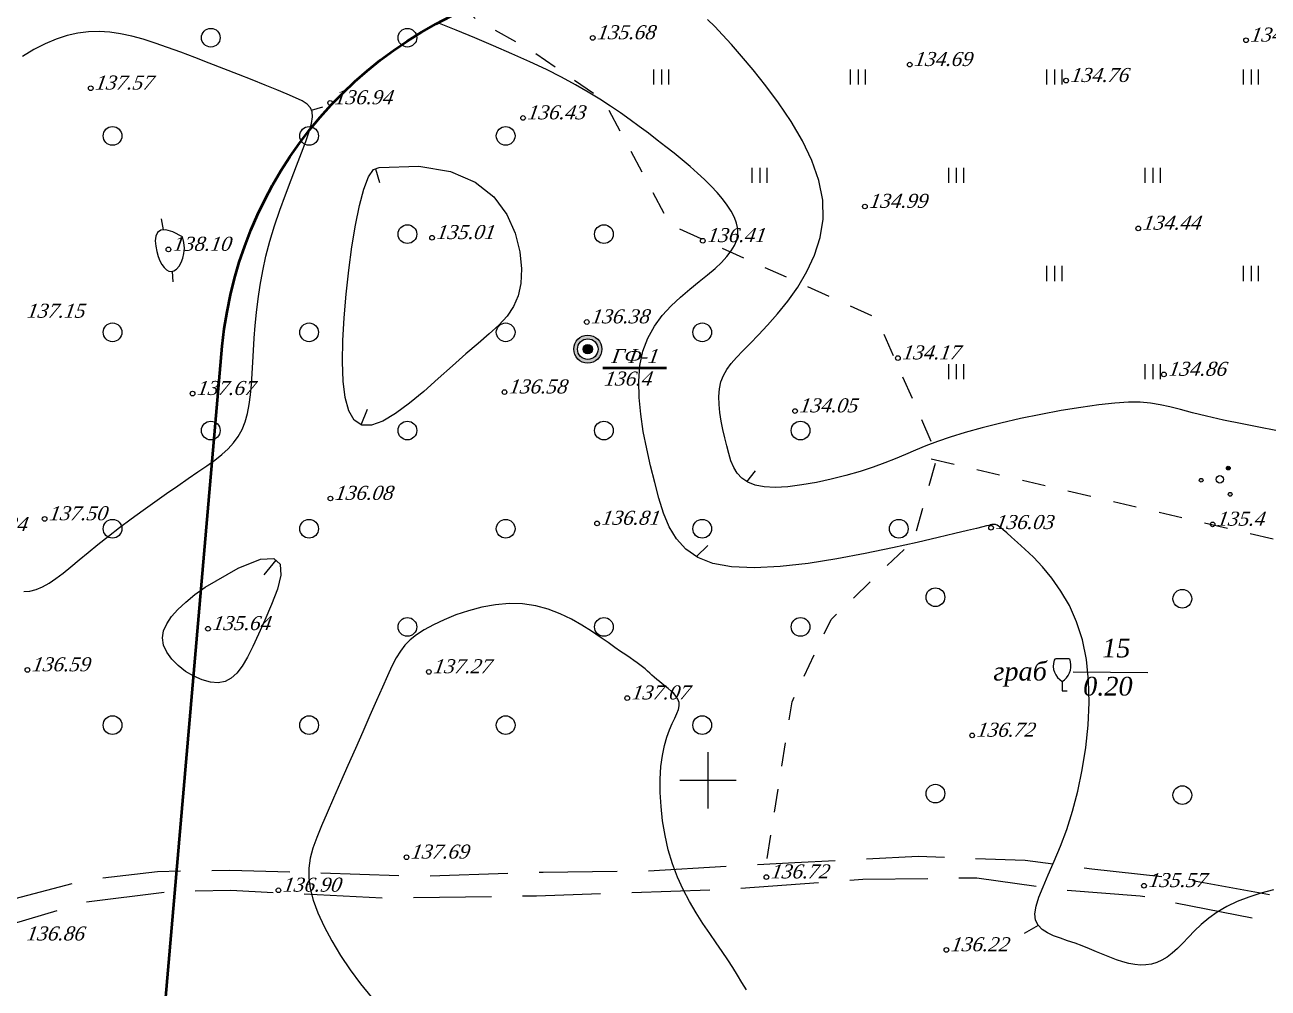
# Model space of a CAD drawing. Header units: millimetres. Extents: x 1400 to 4853, y -623 to 1865.
# Drawn here: x 2556.6 to 2636.3, y 1600 to 1661.8 of the extents above; entities that cross this region are included whole.
import ezdxf

# ---------------------------------------------------------------- set-up
doc = ezdxf.new("R2010")
doc.units = ezdxf.units.MM
doc.set_wipeout_variables(frame=1)
doc.linetypes.add('AHIDDEN2', pattern=[3, 1.5, -1.5])
doc.linetypes.add('AHIDDEN4', pattern=[7, 5, -2])
for name, color, linetype in [('CONT-MNR', 7, 'Continuous'), ('кресты', 7, 'Continuous'), ('ПИКЕТЫ', 7, 'Continuous'), ('проы', 7, 'Continuous'), ('РАСТИТ', 7, 'Continuous'), ('Скважины', 7, 'Continuous'), ('Скважины_2011', 7, 'Continuous'), ('СІТУАЦІЯ', 7, 'Continuous')]:
    doc.layers.add(name, color=color, linetype=linetype)
doc.styles.add('grad', font='timesi.ttf')
doc.styles.add('universw', font='timesi.ttf', dxfattribs={"oblique": 10})

# ---------------------------------------------------------------- blocks, each defined once
blk = doc.blocks.new('372')
blk.add_circle((0, 0), 1)
blk = doc.blocks.new('368')
at = {"color": 0, "linetype": 'Continuous'}
blk.add_blockref('372', (0, 0), dxfattribs=at)
blk = doc.blocks.new('390_2')
at = {"color": 0, "linetype": 'Continuous', "lineweight": 0}
blk.add_wipeout([(0.56, -0.02), (0.56, 0.02), (0.02, 0.02), (0.02, 1.02), (0.15, 1.11), (0.31, 1.24), (0.46, 1.38), (0.62, 1.58), (0.73, 1.77), (0.84, 2), (0.9, 2.21), (0.95, 2.44), (0.96, 2.61), (0.96, 2.86), (0.94, 3.01), (0.89, 3.24), (0.86, 3.33), (0.82, 3.39), (0.77, 3.44), (0.7, 3.46), (-0.38, 3.46), (-0.69, 3.46), (-0.8, 3.42), (-0.85, 3.37), (-0.89, 3.28), (-0.93, 3.11), (-0.96, 2.93), (-0.97, 2.66), (-0.95, 2.39), (-0.91, 2.19), (-0.85, 2.03), (-0.78, 1.85), (-0.67, 1.65), (-0.56, 1.5), (-0.45, 1.37), (-0.28, 1.21), (-0.13, 1.09), (-0.02, 1.02), (-0.02, -0.02)], dxfattribs=at)
at = {"color": 0, "linetype": 'Continuous'}
blk.add_lwpolyline([(0.89, 3.12), (0.86, 3.28, 0.283123), (0.7, 3.44), (-0.69, 3.44, 0.301637), (-0.87, 3.28, 0.346308), (0, 1.03, 0.325277)], format="xyb", close=True, dxfattribs=at)
blk.add_lwpolyline([(0, 1.03), (0, 0), (0.54, 0)], dxfattribs=at)
blk = doc.blocks.new('402')
at = {"color": 0, "linetype": 'Continuous'}
for p, q in [((-0.81, -0.04), (-0.81, 1.58)), ((0, 1.58), (0, -0.04)), ((0.8, -0.04), (0.8, 1.58))]:
    blk.add_line(p, q, dxfattribs=at)
blk = doc.blocks.new('395_1')
at = {"linetype": 'Continuous'}
blk.add_hatch(color=0, dxfattribs=at).paths.add_polyline_path([(1.1, 1.2, 1), (0.7, 1.2, 1)])
h = blk.add_hatch(color=0, dxfattribs=at)
h.paths.add_polyline_path([(-1.8, -0.1, 1), (-2.2, -0.1, 1)])
h.paths.add_polyline_path([(1.3, -1.6, 1), (0.9, -1.6, 1)])
at = {"color": 0, "linetype": 'Continuous'}
for centre, radius in [((0.9, 1.2), 0.2), ((-2, -0.1), 0.2), ((0, 0), 0.4), ((1.1, -1.6), 0.2)]:
    blk.add_circle(centre, radius, dxfattribs=at)
blk = doc.blocks.new('A$C0DFD615A')
at = {"layer": 'Скважины', "linetype": 'Continuous'}
h = blk.add_hatch(color=6, dxfattribs=at)
h.paths.add_polyline_path([(-3, 0, 1), (3, 0, 1)])
h.paths.add_polyline_path([(2.2, 0, -1), (-2.2, 0, -1)], flags=16)
at = {"layer": 'Скважины', "linetype": 'Continuous', "lineweight": 50}
h = blk.add_hatch(color=6, dxfattribs=at)
edge = h.paths.add_edge_path()
edge.add_arc((0, 0), 1, 0, 360)
at = {"layer": 'Скважины', "color": 0, "linetype": 'Continuous'}
for radius in [3, 2.2, 1]:
    blk.add_circle((0, 0), radius, dxfattribs=at)

msp = doc.modelspace()

# ---------------------------------------------------------------- linework, layer by layer
at = {"color": 7, "linetype": 'Continuous', "lineweight": 50, "flags": 128}
msp.add_lwpolyline([(2758.0423, 1339.7067), (2692.7023, 1344.9267), (2583.6093, 1353.1827, -0.3766589), (2557.6357, 1380.3754), (2553.3126, 1443.2455), (2551.4534, 1466.9327), (2559.0536, 1529.656), (2564.1924, 1580.9801), (2565.5951, 1599.3905), (2569.222, 1641.163, -0.3403459), (2591.1699, 1664.6371), (2631.7289, 1667.7403), (2712.8418, 1675.4467), (2806.1546, 1677.7296)], format="xyb", dxfattribs=at)
at = {"layer": 'CONT-MNR', "color": 30, "linetype": 'Continuous', "flags": 128}
for points in [[(2637.2143, 1635.655), (2635.8912, 1635.9086), (2634.6023, 1636.1656), (2633.3965, 1636.4189), (2632.3229, 1636.6616), (2631.4149, 1636.887), (2630.6439, 1637.0892), (2629.9661, 1637.2627), (2629.3375, 1637.4022), (2628.714, 1637.502), (2628.0517, 1637.5567), (2627.3067, 1637.5608), (2626.4349, 1637.5087), (2625.4065, 1637.3975), (2624.248, 1637.2332), (2622.9998, 1637.0247), (2621.7025, 1636.7805), (2620.3967, 1636.5094), (2619.1229, 1636.2201), (2617.9217, 1635.9211), (2616.8335, 1635.6212), (2615.8871, 1635.3274), (2615.0631, 1635.0402), (2614.3301, 1634.7585), (2613.6569, 1634.4813), (2613.0122, 1634.2073), (2612.3648, 1633.9357), (2611.6832, 1633.6651), (2610.9363, 1633.3945), (2610.1027, 1633.1249), (2609.2009, 1632.8651), (2608.2597, 1632.626), (2607.3073, 1632.4186), (2606.3726, 1632.2537), (2605.4839, 1632.1422), (2604.6698, 1632.0951), (2603.9588, 1632.1232), (2603.3721, 1632.2343), (2602.9005, 1632.4237), (2602.5272, 1632.6836), (2602.2358, 1633.0061), (2602.0095, 1633.3834), (2601.8317, 1633.8077), (2601.6858, 1634.271), (2601.5551, 1634.7656), (2601.4271, 1635.2835), (2601.3059, 1635.8166), (2601.1999, 1636.3565), (2601.1171, 1636.895), (2601.066, 1637.4238), (2601.0548, 1637.9346), (2601.0917, 1638.4191), (2601.1849, 1638.869), (2601.3413, 1639.2805), (2601.5616, 1639.6674), (2601.8448, 1640.0482), (2602.1902, 1640.4411), (2602.5971, 1640.8644), (2603.0645, 1641.3365), (2603.5917, 1641.8757), (2604.1778, 1642.5004), (2604.8159, 1643.2245), (2605.4741, 1644.0443), (2606.1146, 1644.9517), (2606.6992, 1645.9388), (2607.19, 1646.9975), (2607.5491, 1648.1198), (2607.7385, 1649.2976), (2607.7201, 1650.5229), (2607.4696, 1651.785), (2607.0172, 1653.0632), (2606.4067, 1654.3339), (2605.6816, 1655.5739), (2604.8859, 1656.7597), (2604.0632, 1657.8678), (2603.2573, 1658.875), (2602.5119, 1659.7576), (2601.8603, 1660.501), (2601.2931, 1661.1239), (2600.7904, 1661.6539), (2600.3324, 1662.1184)], [(2556.4956, 1625.4099), (2556.8947, 1625.4442), (2557.2956, 1625.5416), (2557.703, 1625.7102), (2558.1226, 1625.9465), (2558.5608, 1626.2443), (2559.0236, 1626.5972), (2559.5174, 1626.9991), (2560.0483, 1627.4436), (2560.6225, 1627.9244), (2561.2464, 1628.4354), (2561.9227, 1628.9698), (2562.6407, 1629.5195), (2563.3866, 1630.0761), (2564.1463, 1630.6312), (2564.9058, 1631.1761), (2565.6511, 1631.7026), (2566.3682, 1632.2021), (2567.0431, 1632.6662), (2567.6643, 1633.0897), (2568.2299, 1633.481), (2568.7404, 1633.8519), (2569.1966, 1634.2139), (2569.5989, 1634.5789), (2569.948, 1634.9584), (2570.2444, 1635.3643), (2570.4888, 1635.8082), (2570.6828, 1636.2994), (2570.8327, 1636.8374), (2570.946, 1637.4194), (2571.0299, 1638.0423), (2571.092, 1638.7034), (2571.1395, 1639.3997), (2571.1798, 1640.1283), (2571.2204, 1640.8864), (2571.2683, 1641.6714), (2571.3294, 1642.4828), (2571.4089, 1643.3204), (2571.5125, 1644.1842), (2571.6455, 1645.0739), (2571.8135, 1645.9895), (2572.0219, 1646.9308), (2572.2761, 1647.8976), (2572.578, 1648.8868), (2572.9155, 1649.8825), (2573.2727, 1650.8657), (2573.6339, 1651.8175), (2573.9832, 1652.7189), (2574.3048, 1653.5511), (2574.5831, 1654.2949), (2574.8022, 1654.9315), (2574.9479, 1655.4487), (2575.013, 1655.861), (2574.9915, 1656.1899), (2574.8778, 1656.4566), (2574.6662, 1656.6825), (2574.3508, 1656.889), (2573.926, 1657.0973), (2573.386, 1657.3289), (2572.7296, 1657.6), (2571.9739, 1657.907), (2571.1406, 1658.2409), (2570.2514, 1658.593), (2569.328, 1658.9546), (2568.392, 1659.3167), (2567.4651, 1659.6706), (2566.569, 1660.0076), (2565.7205, 1660.3193), (2564.9174, 1660.5999), (2564.1525, 1660.8439), (2563.4187, 1661.046), (2562.7087, 1661.2008), (2562.0156, 1661.3029), (2561.3321, 1661.347), (2560.6511, 1661.3276), (2559.9664, 1661.2402), (2559.2752, 1661.0833), (2558.5756, 1660.8562), (2557.8657, 1660.5581), (2557.1437, 1660.1884), (2556.4077, 1659.7463)], [(2579.2697, 1652.615), (2581.8127, 1652.7067), (2583.8511, 1652.3639), (2585.4371, 1651.6748), (2586.6226, 1650.7273), (2587.4599, 1649.6095), (2588.001, 1648.4094), (2588.298, 1647.2151), (2588.403, 1646.1146), (2588.3607, 1645.1752), (2588.1868, 1644.3816), (2587.8894, 1643.6977), (2587.4769, 1643.0875), (2586.9573, 1642.5149), (2586.339, 1641.9439), (2585.6302, 1641.3384), (2584.8391, 1640.6624), (2583.9772, 1639.8948), (2583.0685, 1639.0747), (2582.1402, 1638.2565), (2581.2198, 1637.4942), (2580.3345, 1636.842), (2579.5115, 1636.3541), (2578.7781, 1636.0846), (2578.1617, 1636.0879), (2577.6825, 1636.4024), (2577.3333, 1637.0051), (2577.0999, 1637.857), (2576.968, 1638.9195), (2576.9236, 1640.1537), (2576.9524, 1641.5209), (2577.0402, 1642.9824), (2577.1727, 1644.4994), (2577.3381, 1646.0303), (2577.5331, 1647.5233), (2577.7567, 1648.9234), (2578.0079, 1650.1759), (2578.2859, 1651.2261), (2578.5895, 1652.0192), (2578.9177, 1652.5004), (2579.2697, 1652.615)], [(2566.6657, 1648.1716), (2566.0596, 1648.4949), (2565.605, 1648.6297), (2565.2832, 1648.6072), (2565.0759, 1648.4586), (2564.9645, 1648.2151), (2564.9306, 1647.9078), (2564.9558, 1647.568), (2565.0214, 1647.2268), (2565.1118, 1646.9111), (2565.2215, 1646.6306), (2565.3476, 1646.3907), (2565.4874, 1646.1969), (2565.6381, 1646.0544), (2565.7969, 1645.9689), (2565.9609, 1645.9456), (2566.1274, 1645.99), (2566.2926, 1646.1051), (2566.4482, 1646.2838), (2566.585, 1646.517), (2566.6939, 1646.7953), (2566.7656, 1647.1092), (2566.791, 1647.4495), (2566.7607, 1647.8067), (2566.6657, 1648.1716)], [(2568.1311, 1625.7042), (2570.2342, 1626.9129), (2571.6677, 1627.4883), (2572.5341, 1627.5367), (2572.936, 1627.1639), (2572.9759, 1626.4761), (2572.7565, 1625.5793), (2572.3803, 1624.5796), (2571.9499, 1623.583), (2571.5486, 1622.6783), (2571.1822, 1621.8847), (2570.8371, 1621.2041), (2570.4997, 1620.6385), (2570.1566, 1620.1898), (2569.7941, 1619.86), (2569.3988, 1619.6509), (2568.957, 1619.5645), (2568.4618, 1619.5997), (2567.9321, 1619.7435), (2567.3933, 1619.9799), (2566.8711, 1620.2926), (2566.3909, 1620.6658), (2565.9782, 1621.0833), (2565.6584, 1621.5291), (2565.4572, 1621.9871), (2565.3939, 1622.4443), (2565.4645, 1622.8997), (2565.6587, 1623.3552), (2565.9666, 1623.8128), (2566.3779, 1624.2745), (2566.8824, 1624.7423), (2567.4702, 1625.2182), (2568.1311, 1625.7042)]]:
    msp.add_lwpolyline(points, dxfattribs=at)
for points, elevation in [([(2574.9444, 1656.3003), (2575.6733, 1656.5031)], 41.1), ([(2579.0481, 1652.5428), (2579.3092, 1651.6518)], 40.8), ([(2565.4507, 1648.6189), (2565.3238, 1649.3269)], 41.4), ([(2566.0031, 1645.9569), (2566.0518, 1645.2743)], 41.4), ([(2578.1172, 1636.1171), (2578.5245, 1637.1206)], 40.8), ([(2602.845, 1632.4624), (2603.4005, 1633.1525)], 40.5), ([(2599.6181, 1627.667), (2600.3495, 1628.3791)], 40.8), ([(2572.6563, 1627.4234), (2571.8823, 1626.4902)], 40.8), ([(2621.5315, 1604.0037), (2620.6238, 1603.476)], 40.8)]:
    msp.add_lwpolyline(points, dxfattribs=dict(at, elevation=elevation))
at = {"layer": 'CONT-MNR', "color": 30, "linetype": 'Continuous', "elevation": 41.1}
msp.add_lwpolyline([(2602.8191, 1599.8636), (2602.5329, 1600.3383), (2602.2451, 1600.8118), (2601.9459, 1601.2938), (2601.6255, 1601.7937), (2601.2741, 1602.3211), (2600.8857, 1602.8842), (2600.4689, 1603.4855), (2600.0363, 1604.126), (2599.6006, 1604.8067), (2599.1742, 1605.5288), (2598.7696, 1606.2932), (2598.3995, 1607.1011), (2598.0763, 1607.9535), (2597.8102, 1608.8484), (2597.6013, 1609.7712), (2597.4476, 1610.7042), (2597.3469, 1611.6299), (2597.297, 1612.5306), (2597.2958, 1613.3886), (2597.341, 1614.1863), (2597.4304, 1614.906), (2597.5601, 1615.5347), (2597.7185, 1616.0776), (2597.892, 1616.5446), (2598.0673, 1616.9455), (2598.2308, 1617.2902), (2598.3692, 1617.5884), (2598.4689, 1617.8501), (2598.5164, 1618.0851), (2598.5023, 1618.3019), (2598.4327, 1618.5035), (2598.3178, 1618.6917), (2598.1676, 1618.8682), (2597.9922, 1619.0348), (2597.8017, 1619.1931), (2597.6063, 1619.345), (2597.416, 1619.4921), (2597.2387, 1619.6358), (2597.0736, 1619.7769), (2596.9175, 1619.9154), (2596.7673, 1620.0516), (2596.6198, 1620.186), (2596.472, 1620.3186), (2596.3207, 1620.4497), (2596.1628, 1620.5798), (2595.9946, 1620.7099), (2595.8095, 1620.8456), (2595.6006, 1620.9934), (2595.3606, 1621.1596), (2595.0825, 1621.3507), (2594.7592, 1621.5733), (2594.3836, 1621.8336), (2593.9486, 1622.1383), (2593.449, 1622.4892), (2592.8875, 1622.8702), (2592.2687, 1623.2607), (2591.5972, 1623.64), (2590.8777, 1623.9875), (2590.1146, 1624.2825), (2589.3128, 1624.5044), (2588.4767, 1624.6325), (2587.613, 1624.6523), (2586.7367, 1624.574), (2585.865, 1624.4139), (2585.015, 1624.188), (2584.2036, 1623.9128), (2583.4479, 1623.6045), (2582.7652, 1623.2793), (2582.1724, 1622.9535), (2581.6803, 1622.6374), (2581.2744, 1622.3183), (2580.9341, 1621.9771), (2580.6385, 1621.5953), (2580.367, 1621.1539), (2580.0986, 1620.6343), (2579.8127, 1620.0175), (2579.4886, 1619.2849), (2579.1111, 1618.4258), (2578.688, 1617.463), (2578.2328, 1616.4271), (2577.7591, 1615.349), (2577.2803, 1614.2596), (2576.8098, 1613.1896), (2576.3611, 1612.1699), (2575.9478, 1611.2314), (2575.5824, 1610.3956), (2575.2737, 1609.6473), (2575.0294, 1608.9618), (2574.8573, 1608.3146), (2574.7655, 1607.6813), (2574.7615, 1607.0372), (2574.8533, 1606.3578), (2575.0487, 1605.6186), (2575.3521, 1604.8029), (2575.7535, 1603.9256), (2576.2399, 1603.0093), (2576.7978, 1602.0768), (2577.4141, 1601.1507), (2578.0755, 1600.2539), (2578.7686, 1599.4089)], dxfattribs=at)
at = {"layer": 'кресты', "color": 3, "linetype": 'Continuous'}
for p, q in [((2600.3623, 1611.5067), (2600.3623, 1615.1067)), ((2598.5623, 1613.3067), (2602.1623, 1613.3067))]:
    msp.add_line(p, q, dxfattribs=at)
at = {"layer": 'ПИКЕТЫ', "color": 7, "linetype": 'Continuous'}
for centre in [(2592.9663, 1660.9329), (2634.8454, 1660.7814), (2613.2868, 1659.2166), (2560.7867, 1657.7043), (2623.3159, 1658.1915), (2576.1382, 1656.7638), (2588.4995, 1655.7951), (2610.4141, 1650.1177), (2582.6678, 1648.1131), (2627.9409, 1648.7149), (2565.772, 1647.361), (2600.0233, 1647.9172), (2592.588, 1642.7078), (2612.5281, 1640.3957), (2629.5816, 1639.3424), (2567.315, 1638.1128), (2587.3127, 1638.2092), (2605.9389, 1636.9981), (2576.1496, 1631.3851), (2557.8366, 1630.0756), (2593.2469, 1629.7863), (2632.7051, 1629.7276), (2618.5034, 1629.5114), (2568.307, 1623.0293), (2556.7345, 1620.3869), (2582.4633, 1620.2632), (2595.178, 1618.5798), (2617.291, 1616.1895), (2581.0305, 1608.3726), (2604.1013, 1607.1002), (2628.3059, 1606.5429), (2572.8211, 1606.2498), (2615.6378, 1602.4272)]:
    msp.add_circle(centre, 0.15, dxfattribs=at)
at = {"layer": 'РАСТИТ', "color": 7, "linetype": 'AHIDDEN2', "flags": 128}
for points in [[(2604.149, 1608.2999), (2605.7519, 1618.347), (2608.2483, 1623.6294), (2613.5666, 1628.7283), (2615.0758, 1634.1144), (2611.1949, 1642.9476), (2597.9252, 1648.9505), (2593.6825, 1656.9015), (2589.2483, 1659.976), (2585.4529, 1662.1464), (2579.2411, 1668.464), (2577.1415, 1673.1323), (2574.4411, 1677.8683), (2570.7439, 1681.4815), (2563.2125, 1686.2155), (2553.5303, 1694.1423), (2541.1612, 1703.4892)], [(2614.6678, 1633.9389), (2639.6781, 1628.0814), (2647.5322, 1628.2462), (2654.9614, 1634.808), (2656.4464, 1650.1421), (2658.4265, 1660.0351), (2662.3866, 1664.4869), (2667.8318, 1675.1219), (2670.3068, 1678.0898)]]:
    msp.add_lwpolyline(points, dxfattribs=at)
at = {"layer": 'РАСТИТ', "color": 7}
msp.add_lwpolyline([(2623.7664, 1620.2565), (2628.5582, 1620.231)], dxfattribs=at)
at = {"layer": 'Скважины_2011', "color": 0, "linetype": 'Continuous', "lineweight": 50}
msp.add_line((2593.6134, 1639.7643), (2597.6922, 1639.7643), dxfattribs=at)
at = {"layer": 'СІТУАЦІЯ', "color": 7, "linetype": 'AHIDDEN4', "flags": 128}
for points in [[(2534.7486, 1600.2871), (2537.9405, 1600.156), (2541.2636, 1600.2871), (2544.9365, 1601.292), (2549.1342, 1603.127), (2551.9326, 1604.3941), (2555.54, 1605.627), (2560.5246, 1606.9377), (2565.0721, 1607.462), (2569.7069, 1607.5494), (2574.2981, 1607.4183), (2581.5344, 1607.157), (2589.7985, 1607.4192), (2596.4884, 1607.5066), (2605.9135, 1608.0369), (2613.8237, 1608.4429), (2620.6866, 1608.1791), (2624.963, 1607.6349), (2630.8162, 1606.9851), (2636.5579, 1605.9438), (2638.7257, 1605.164), (2641.7173, 1604.7307), (2642.4544, 1604.9473)], [(2645.2325, 1587.4978), (2643.8799, 1589.4764), (2641.4142, 1594.404), (2640.0655, 1597.3813), (2639.6634, 1599.8728), (2639.6634, 1601.7213), (2638.7786, 1602.9268), (2637.2504, 1604.052), (2628.0577, 1605.8856), (2623.0439, 1606.2709), (2617.5813, 1607.0374), (2610.2908, 1606.9362), (2601.1327, 1606.2775), (2589.3569, 1605.8786), (2579.6519, 1605.7367), (2569.7723, 1606.2352), (2566.1547, 1606.1852), (2560.4664, 1605.4872), (2552.5827, 1603.1438), (2547.2231, 1600.6433), (2542.8322, 1599.2971), (2542.2833, 1598.4495), (2543.4127, 1594.8985), (2544.5012, 1590.9928), (2546.2824, 1587.4332), (2548.32, 1585.0826), (2551.3381, 1582.4624), (2553.3172, 1579.7432), (2554.653, 1576.3814), (2555.5931, 1571.833), (2555.9286, 1570.3124), (2554.6168, 1570.0502), (2553.6549, 1574.4194), (2552.2994, 1578.7448), (2550.8127, 1580.6672), (2548.4516, 1583.0703), (2545.6427, 1585.6684), (2544.156, 1588.1151), (2542.3196, 1592.9649), (2540.9138, 1598.0588), (2540.6078, 1598.8889), (2537.2846, 1598.5394), (2534.8798, 1598.7142)]]:
    msp.add_lwpolyline(points, dxfattribs=at)

# ---------------------------------------------------------------- block references
at = {"layer": 'проы', "color": 5, "linetype": 'Continuous', "lineweight": 50, "xscale": 0.3, "yscale": 0.3, "zscale": 0.3}
msp.add_blockref('A$C0DFD615A', (2592.6523, 1640.9667), dxfattribs=at)
at = {"layer": 'РАСТИТ', "color": 7, "xscale": 0.6, "yscale": 0.6, "zscale": 0.6}
for p in [(2568.4874, 1660.9453), (2581.0874, 1660.9453), (2562.1874, 1654.6453), (2574.7874, 1654.6453), (2587.3874, 1654.6453), (2581.0874, 1648.3453), (2593.6874, 1648.3453), (2562.1874, 1642.0453), (2574.7874, 1642.0453), (2587.3874, 1642.0453), (2599.9874, 1642.0453), (2568.4874, 1635.7453), (2581.0874, 1635.7453), (2593.6874, 1635.7453), (2606.2874, 1635.7453), (2562.1874, 1629.4453), (2574.7874, 1629.4453), (2587.3874, 1629.4453), (2599.9874, 1629.4453), (2612.5874, 1629.4453), (2614.9349, 1625.0522), (2630.7617, 1624.9546), (2581.0874, 1623.1453), (2593.6874, 1623.1453), (2606.2874, 1623.1453), (2562.1874, 1616.8453), (2574.7874, 1616.8453), (2587.3874, 1616.8453), (2599.9874, 1616.8453), (2614.9349, 1612.4522), (2630.7617, 1612.3546)]:
    msp.add_blockref('368', p, dxfattribs=at)
at = {"layer": 'РАСТИТ', "color": 7, "linetype": 'AHIDDEN2', "xscale": 0.6, "yscale": 0.6, "zscale": 0.6}
for name, p in [('402', (2597.3735, 1657.9593)), ('402', (2609.9735, 1657.9593)), ('402', (2622.5735, 1657.9593)), ('402', (2635.1735, 1657.9593)), ('402', (2603.6735, 1651.6593)), ('402', (2616.2735, 1651.6593)), ('402', (2628.8735, 1651.6593)), ('402', (2622.5735, 1645.3593)), ('402', (2635.1735, 1645.3593)), ('402', (2616.2735, 1639.0593)), ('402', (2628.8735, 1639.0593)), ('395_1', (2633.1694, 1632.6147))]:
    msp.add_blockref(name, p, dxfattribs=at)

# ---------------------------------------------------------------- texts
at = {"layer": 'ПИКЕТЫ', "color": 7, "linetype": 'Continuous', "style": 'universw', "oblique": 10}
for s, p in [('135.68', (2593.2348, 1660.8462)), ('134.58', (2635.1139, 1660.6947)), ('134.69', (2613.5553, 1659.1299)), ('137.57', (2561.0552, 1657.6176)), ('134.76', (2623.5844, 1658.1048)), ('136.94', (2576.4067, 1656.6771)), ('136.43', (2588.768, 1655.7084)), ('134.99', (2610.6826, 1650.0311)), ('135.01', (2582.9363, 1648.0265)), ('134.44', (2628.2094, 1648.6282)), ('138.10', (2566.0406, 1647.2744)), ('136.41', (2600.2918, 1647.8306)), ('137.15', (2556.6723, 1642.9805)), ('136.38', (2592.8565, 1642.6212)), ('134.17', (2612.7966, 1640.3091)), ('134.86', (2629.8501, 1639.2557)), ('137.67', (2567.5836, 1638.0261)), ('136.58', (2587.5812, 1638.1225)), ('134.05', (2606.2075, 1636.9114)), ('136.08', (2576.4182, 1631.2984)), ('137.50', (2558.1051, 1629.9889)), ('136.81', (2593.5154, 1629.6996)), ('137.24', (2552.9826, 1629.2934)), ('136.03', (2618.7719, 1629.4248)), ('135.4', (2632.9737, 1629.6409)), ('135.64', (2568.5755, 1622.9426)), ('136.59', (2557.003, 1620.3003)), ('137.27', (2582.7318, 1620.1765)), ('137.07', (2595.4465, 1618.4931)), ('136.72', (2617.5595, 1616.1029)), ('137.69', (2581.299, 1608.2859)), ('136.72', (2604.3699, 1607.0135)), ('136.90', (2573.0897, 1606.1631)), ('135.57', (2628.5744, 1606.4562)), ('136.86', (2556.6406, 1603.0332)), ('136.22', (2615.9063, 1602.3406))]:
    msp.add_text(s, height=0.9, dxfattribs=at).set_placement(p)
at = {"layer": 'РАСТИТ', "color": 7, "linetype": 'AHIDDEN2', "style": 'grad'}
for s, p in [('15', (2625.6261, 1621.1919)), ('граб', (2618.6479, 1619.7059)), ('0.20', (2624.4047, 1618.7449))]:
    msp.add_text(s, height=1.2, dxfattribs=at).set_placement(p)
at = {"layer": 'Скважины_2011', "color": 7, "style": 'universw', "oblique": 10}
for s, p in [('ГФ-1', (2594.1528, 1640.0754)), ('136.4', (2593.6839, 1638.6294, 43.5))]:
    msp.add_text(s, height=0.9, dxfattribs=at).set_placement(p)

# ---------------------------------------------------------------- next in the draw order: block references
at = {"layer": 'РАСТИТ', "color": 7, "linetype": 'AHIDDEN2', "xscale": 0.6, "yscale": 0.6, "zscale": 0.6}
msp.add_blockref('390_2', (2623.0634, 1619.0373), dxfattribs=at)

# ---------------------------------------------------------------- next in the draw order: linework, layer by layer
at = {"layer": 'CONT-MNR', "color": 30, "linetype": 'Continuous', "flags": 128}
msp.add_lwpolyline([(2636.6023, 1606.289), (2635.8057, 1606.0668), (2635.0271, 1605.8164), (2634.2868, 1605.5334), (2633.6051, 1605.2135), (2632.9971, 1604.8552), (2632.4581, 1604.4678), (2631.9782, 1604.0635), (2631.5476, 1603.6544), (2631.1563, 1603.2527), (2630.7946, 1602.8706), (2630.4525, 1602.5201), (2630.1202, 1602.2135), (2629.7893, 1601.9605), (2629.4566, 1601.761), (2629.1206, 1601.6127), (2628.7796, 1601.513), (2628.4319, 1601.4596), (2628.0759, 1601.4499), (2627.71, 1601.4817), (2627.3324, 1601.5523), (2626.9419, 1601.6587), (2626.5387, 1601.7948), (2626.1234, 1601.954), (2625.6966, 1602.1295), (2625.2587, 1602.3146), (2624.8105, 1602.5026), (2624.3524, 1602.6867), (2623.8851, 1602.8603), (2623.4118, 1603.0199), (2622.9472, 1603.1752), (2622.5086, 1603.3393), (2622.1132, 1603.5251), (2621.7785, 1603.7456), (2621.5217, 1604.014), (2621.3601, 1604.343), (2621.3112, 1604.7459), (2621.3856, 1605.2339), (2621.5684, 1605.8117), (2621.8378, 1606.4822), (2622.1723, 1607.2486), (2622.5503, 1608.1138), (2622.9501, 1609.0808), (2623.3502, 1610.1526), (2623.7289, 1611.3323), (2624.0665, 1612.6176), (2624.3509, 1613.9853), (2624.5716, 1615.4069), (2624.7184, 1616.854), (2624.781, 1618.2981), (2624.7491, 1619.7107), (2624.6123, 1621.0635), (2624.3603, 1622.3279), (2623.9892, 1623.4808), (2623.5203, 1624.5203), (2622.9812, 1625.45), (2622.3995, 1626.2732), (2621.803, 1626.9934), (2621.2193, 1627.6141), (2620.676, 1628.1387), (2620.2008, 1628.5707), (2619.8147, 1628.9147), (2619.5124, 1629.1801), (2619.282, 1629.3774), (2619.1114, 1629.5171), (2618.9888, 1629.6097), (2618.9023, 1629.6658), (2618.8398, 1629.6959), (2618.7894, 1629.7105), (2618.7413, 1629.7184), (2618.6939, 1629.722), (2618.6478, 1629.722), (2618.6034, 1629.7189), (2618.5614, 1629.7135), (2618.5223, 1629.7063), (2618.4865, 1629.6981), (2618.4547, 1629.6894), (2618.421, 1629.6794), (2618.3536, 1629.6609), (2618.2144, 1629.6251), (2617.9654, 1629.5634), (2617.5684, 1629.4669), (2616.9853, 1629.327), (2616.1779, 1629.135), (2615.1083, 1628.882), (2613.7564, 1628.566), (2612.1755, 1628.2111), (2610.4368, 1627.8482), (2608.6117, 1627.5081), (2606.7716, 1627.2216), (2604.9878, 1627.0194), (2603.3317, 1626.9325), (2601.8746, 1626.9916), (2600.6702, 1627.2197), (2599.7021, 1627.6085), (2598.936, 1628.142), (2598.3378, 1628.804), (2597.8733, 1629.5785), (2597.5083, 1630.4493), (2597.2088, 1631.4003), (2596.9405, 1632.4156), (2596.6778, 1633.4787), (2596.4291, 1634.5729), (2596.2113, 1635.6812), (2596.0416, 1636.7865), (2595.9366, 1637.8719), (2595.9136, 1638.9203), (2595.9893, 1639.9148), (2596.1807, 1640.8383), (2596.4978, 1641.6779), (2596.9227, 1642.4372), (2597.4301, 1643.1239), (2597.9953, 1643.7455), (2598.593, 1644.3098), (2599.1985, 1644.8244), (2599.7865, 1645.2969), (2600.3322, 1645.7351), (2600.8145, 1646.146), (2601.229, 1646.5349), (2601.575, 1646.9067), (2601.8521, 1647.2661), (2602.0598, 1647.6178), (2602.1976, 1647.9667), (2602.265, 1648.3174), (2602.2614, 1648.6749), (2602.1874, 1649.0429), (2602.0474, 1649.4211), (2601.8469, 1649.8085), (2601.5915, 1650.2039), (2601.2865, 1650.6062), (2600.9375, 1651.0142), (2600.55, 1651.4266), (2600.1295, 1651.8425), (2599.6809, 1652.2608), (2599.2069, 1652.6812), (2598.7097, 1653.1037), (2598.1916, 1653.5282), (2597.6548, 1653.9547), (2597.1014, 1654.383), (2596.5337, 1654.8131), (2595.9538, 1655.2449), (2595.3618, 1655.6786), (2594.7487, 1656.1155), (2594.1032, 1656.5574), (2593.4142, 1657.0057), (2592.6706, 1657.4621), (2591.861, 1657.9283), (2590.9744, 1658.4057), (2589.9995, 1658.8962), (2588.9315, 1659.3998), (2587.7911, 1659.911), (2586.6056, 1660.423), (2585.4019, 1660.9289), (2584.2073, 1661.4217), (2583.0488, 1661.8946)], dxfattribs=at)

doc.saveas('drawing.dxf')
